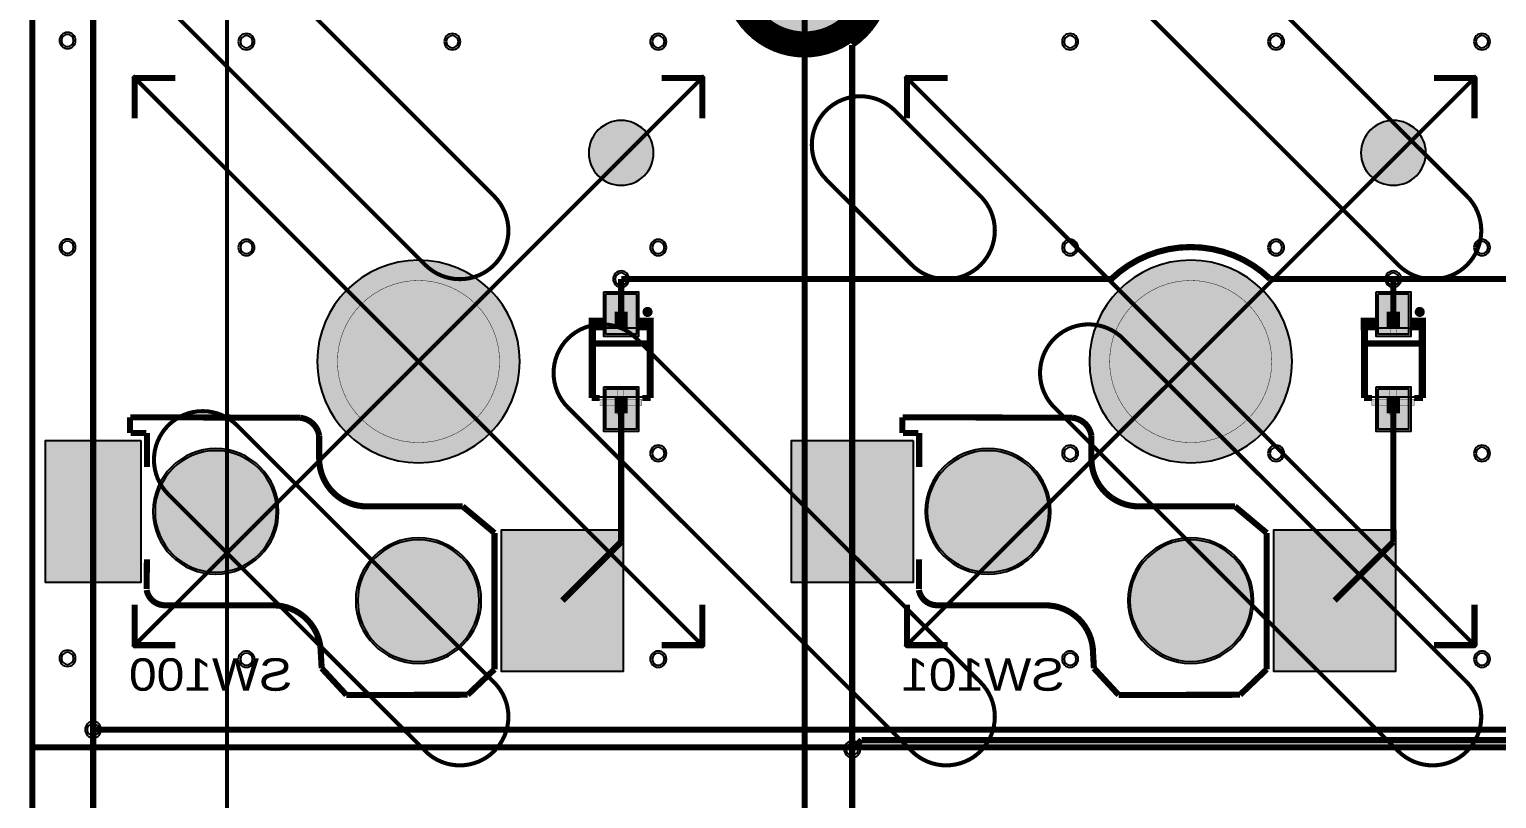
# Model space of a CAD drawing. Header units: millimetres. Extents: x -3 to 238, y -92 to 6.
# Drawn here: x -0.07 to 36.12, y -49.36 to -30.38 of the extents above; entities that cross this region are included whole.
import ezdxf
from ezdxf.enums import TextEntityAlignment as Align

# ---------------------------------------------------------------- set-up
doc = ezdxf.new("R2010")
doc.units = ezdxf.units.MM
doc.header["$MEASUREMENT"] = 0
for name, color, linetype, true_color in [('Board-Outline-Layer', 7, 'Continuous', 0xff00ff), ('Bottom-Layer', 7, 'Continuous', 0x0000ff), ('Bottom-Paste-Mask-Layer', 7, 'Continuous', 0x800000), ('Bottom-Silkscreen-Layer', 7, 'Continuous', 0x66cc33), ('Bottom-Solder-Mask-Layer', 7, 'Continuous', 0xaa00ff), ('Component-Marking-Layer', 7, 'Continuous', 0x66ffcc), ('Component-Shape-Layer', 7, 'Continuous', 0x00cccc), ('Document-Layer', 7, 'Continuous', 0xffffff), ('F.Adhes', 7, 'Continuous', 0x9069e9), ('Hole-Layer', 7, 'Continuous', 0x222222), ('Multi-Layer', 7, 'Continuous', 0xc0c0c0), ('Pin-Floating-Layer', 7, 'Continuous', 0xff99ff), ('Pin-Soldering-Layer', 7, 'Continuous', 0xcc9999), ('Top-Layer', 7, 'Continuous', 0xff0000), ('Top-Paste-Mask-Layer', 7, 'Continuous', 0x808080), ('Top-Solder-Mask-Layer', 7, 'Continuous', 0x800080)]:
    doc.layers.add(name, color=color, linetype=linetype, true_color=true_color)
doc.styles.get("Standard").update_dxf_attribs({"font": 'arial.ttf'})

msp = doc.modelspace()

# ---------------------------------------------------------------- hatches: boundary and pattern name
at = {"layer": 'Bottom-Layer'}
for points in [[(13.725, -33.425, 1), (15.325, -33.425, 1)], [(32.775, -33.425, 1), (34.375, -33.425, 1)], [(7.025, -38.575, 1), (12.025, -38.575, 1)], [(26.075, -38.575, 1), (31.075, -38.575, 1)], [(14.15, -36.902), (14.9, -36.902), (14.9, -37.902), (14.15, -37.902)], [(33.2, -36.902), (33.95, -36.902), (33.95, -37.902), (33.2, -37.902)], [(14.15, -39.248), (14.9, -39.248), (14.9, -40.248), (14.15, -40.248)], [(33.2, -39.248), (33.95, -39.248), (33.95, -40.248), (33.2, -40.248)], [(2.675, -40.525), (2.675, -44.025), (0.325, -44.025), (0.325, -40.525)], [(21.725, -40.525), (21.725, -44.025), (18.725, -44.025), (18.725, -40.525)], [(2.975, -42.275, 1), (6.075, -42.275, 1)], [(22.025, -42.275, 1), (25.125, -42.275, 1)], [(7.975, -44.475, 1), (11.075, -44.475, 1)], [(14.575, -42.725), (14.575, -46.225), (11.575, -46.225), (11.575, -42.725)], [(27.025, -44.475, 1), (30.125, -44.475, 1)], [(33.625, -42.725), (33.625, -46.225), (30.625, -46.225), (30.625, -42.725)]]:
    msp.add_hatch(color=256, dxfattribs=at).paths.add_polyline_path(points)
at = {"layer": 'Bottom-Paste-Mask-Layer'}
for points in [[(13.725, -33.425, 1), (15.325, -33.425, 1)], [(32.775, -33.425, 1), (34.375, -33.425, 1)], [(7.025, -38.575, 1), (12.025, -38.575, 1)], [(26.075, -38.575, 1), (31.075, -38.575, 1)], [(14.15, -36.902), (14.9, -36.902), (14.9, -37.902), (14.15, -37.902)], [(33.2, -36.902), (33.95, -36.902), (33.95, -37.902), (33.2, -37.902)], [(14.15, -39.248), (14.9, -39.248), (14.9, -40.248), (14.15, -40.248)], [(33.2, -39.248), (33.95, -39.248), (33.95, -40.248), (33.2, -40.248)], [(2.675, -40.525), (2.675, -44.025), (0.325, -44.025), (0.325, -40.525)], [(21.725, -40.525), (21.725, -44.025), (18.725, -44.025), (18.725, -40.525)], [(2.975, -42.275, 1), (6.075, -42.275, 1)], [(22.025, -42.275, 1), (25.125, -42.275, 1)], [(7.975, -44.475, 1), (11.075, -44.475, 1)], [(14.575, -42.725), (14.575, -46.225), (11.575, -46.225), (11.575, -42.725)], [(27.025, -44.475, 1), (30.125, -44.475, 1)], [(33.625, -42.725), (33.625, -46.225), (30.625, -46.225), (30.625, -42.725)]]:
    msp.add_hatch(color=256, dxfattribs=at).paths.add_polyline_path(points)
at = {"layer": 'Bottom-Silkscreen-Layer'}
for points in [[(13.723, -37.8), (14.075, -37.8), (14.075, -37.495), (13.723, -37.495)], [(13.723, -37.8), (14.075, -37.8), (14.075, -37.495), (13.723, -37.495)], [(15.327, -37.8), (14.975, -37.8), (14.975, -37.495), (15.327, -37.495)], [(15.327, -37.8), (14.975, -37.8), (14.975, -37.495), (15.327, -37.495)], [(32.773, -37.8), (33.125, -37.8), (33.125, -37.495), (32.773, -37.495)], [(32.773, -37.8), (33.125, -37.8), (33.125, -37.495), (32.773, -37.495)], [(34.377, -37.8), (34.025, -37.8), (34.025, -37.495), (34.377, -37.495)], [(34.377, -37.8), (34.025, -37.8), (34.025, -37.495), (34.377, -37.495)]]:
    msp.add_hatch(color=256, dxfattribs=at).paths.add_polyline_path(points)
at = {"layer": 'Bottom-Solder-Mask-Layer'}
for points in [[(13.725, -33.425, 1), (15.325, -33.425, 1)], [(32.775, -33.425, 1), (34.375, -33.425, 1)], [(7.025, -38.575, 1), (12.025, -38.575, 1)], [(26.075, -38.575, 1), (31.075, -38.575, 1)], [(14.099, -36.851), (14.951, -36.851), (14.951, -37.953), (14.099, -37.953)], [(33.149, -36.851), (34.001, -36.851), (34.001, -37.953), (33.149, -37.953)], [(14.099, -39.197), (14.951, -39.197), (14.951, -40.299), (14.099, -40.299)], [(33.149, -39.197), (34.001, -39.197), (34.001, -40.299), (33.149, -40.299)], [(2.675, -40.525), (2.675, -44.025), (0.325, -44.025), (0.325, -40.525)], [(21.725, -40.525), (21.725, -44.025), (18.725, -44.025), (18.725, -40.525)], [(2.975, -42.275, 1), (6.075, -42.275, 1)], [(22.025, -42.275, 1), (25.125, -42.275, 1)], [(7.975, -44.475, 1), (11.075, -44.475, 1)], [(14.575, -42.725), (14.575, -46.225), (11.575, -46.225), (11.575, -42.725)], [(27.025, -44.475, 1), (30.125, -44.475, 1)], [(33.625, -42.725), (33.625, -46.225), (30.625, -46.225), (30.625, -42.725)]]:
    msp.add_hatch(color=256, dxfattribs=at).paths.add_polyline_path(points)
at = {"layer": 'Component-Marking-Layer'}
for points in [[(15.115, -37.35, 1), (15.235, -37.35, 1)], [(15.115, -37.35, 1), (15.235, -37.35, 1)], [(34.165, -37.35, 1), (34.285, -37.35, 1)], [(34.165, -37.35, 1), (34.285, -37.35, 1)]]:
    msp.add_hatch(color=256, dxfattribs=at).paths.add_polyline_path(points)
at = {"layer": 'Document-Layer'}
for points in [[(14.455, -37.35), (14.611, -37.35), (14.611, -37.974), (14.455, -37.974)], [(14.455, -37.35), (14.611, -37.35), (14.611, -37.974), (14.455, -37.974)], [(33.505, -37.35), (33.661, -37.35), (33.661, -37.974), (33.505, -37.974)], [(33.505, -37.35), (33.661, -37.35), (33.661, -37.974), (33.505, -37.974)], [(14.435, -39.89), (14.591, -39.89), (14.591, -39.266), (14.435, -39.266)], [(14.435, -39.89), (14.591, -39.89), (14.591, -39.266), (14.435, -39.266)], [(33.485, -39.89), (33.641, -39.89), (33.641, -39.266), (33.485, -39.266)], [(33.485, -39.89), (33.641, -39.89), (33.641, -39.266), (33.485, -39.266)], [(13.995, -39.658), (15.035, -39.658), (15.035, -39.502), (13.995, -39.502)], [(13.995, -39.658), (15.035, -39.658), (15.035, -39.502), (13.995, -39.502)], [(33.045, -39.658), (34.085, -39.658), (34.085, -39.502), (33.045, -39.502)], [(33.045, -39.658), (34.085, -39.658), (34.085, -39.502), (33.045, -39.502)]]:
    msp.add_hatch(color=256, dxfattribs=at).paths.add_polyline_path(points)
at = {"layer": 'Hole-Layer'}
for points in [[(13.725, -33.425, 1), (15.325, -33.425, 1)], [(32.775, -33.425, 1), (34.375, -33.425, 1)], [(7.025, -38.575, 1), (12.025, -38.575, 1)], [(26.075, -38.575, 1), (31.075, -38.575, 1)], [(3.025, -42.275, 1), (6.025, -42.275, 1)], [(22.075, -42.275, 1), (25.075, -42.275, 1)], [(8.025, -44.475, 1), (11.025, -44.475, 1)], [(27.075, -44.475, 1), (30.075, -44.475, 1)]]:
    msp.add_hatch(color=256, dxfattribs=at).paths.add_polyline_path(points)
at = {"layer": 'Multi-Layer'}
for points in [[(17.349, -29.049, 1), (20.749, -29.049, 1)], [(13.725, -33.425, 1), (15.325, -33.425, 1)], [(13.725, -33.425, 1), (15.325, -33.425, 1)], [(13.725, -33.425, 1), (15.325, -33.425, 1)], [(32.775, -33.425, 1), (34.375, -33.425, 1)], [(32.775, -33.425, 1), (34.375, -33.425, 1)], [(32.775, -33.425, 1), (34.375, -33.425, 1)], [(7.025, -38.575, 1), (12.025, -38.575, 1)], [(7.025, -38.575, 1), (12.025, -38.575, 1)], [(7.025, -38.575, 1), (12.025, -38.575, 1)], [(26.075, -38.575, 1), (31.075, -38.575, 1)], [(26.075, -38.575, 1), (31.075, -38.575, 1)], [(26.075, -38.575, 1), (31.075, -38.575, 1)], [(2.975, -42.275, 1), (6.075, -42.275, 1)], [(2.975, -42.275, 1), (6.075, -42.275, 1)], [(2.975, -42.275, 1), (6.075, -42.275, 1)], [(22.025, -42.275, 1), (25.125, -42.275, 1)], [(22.025, -42.275, 1), (25.125, -42.275, 1)], [(22.025, -42.275, 1), (25.125, -42.275, 1)], [(7.975, -44.475, 1), (11.075, -44.475, 1)], [(7.975, -44.475, 1), (11.075, -44.475, 1)], [(7.975, -44.475, 1), (11.075, -44.475, 1)], [(27.025, -44.475, 1), (30.125, -44.475, 1)], [(27.025, -44.475, 1), (30.125, -44.475, 1)], [(27.025, -44.475, 1), (30.125, -44.475, 1)]]:
    msp.add_hatch(color=256, dxfattribs=at).paths.add_polyline_path(points)
at = {"layer": 'Pin-Floating-Layer'}
for points in [[(14.365, -37.76), (14.685, -37.76), (14.685, -37.64), (14.365, -37.64)], [(14.365, -37.76), (14.685, -37.76), (14.685, -37.64), (14.365, -37.64)], [(33.415, -37.76), (33.735, -37.76), (33.735, -37.64), (33.415, -37.64)], [(33.415, -37.76), (33.735, -37.76), (33.735, -37.64), (33.415, -37.64)], [(14.365, -39.56), (14.685, -39.56), (14.685, -39.44), (14.365, -39.44)], [(14.365, -39.56), (14.685, -39.56), (14.685, -39.44), (14.365, -39.44)], [(33.415, -39.56), (33.735, -39.56), (33.735, -39.44), (33.415, -39.44)], [(33.415, -39.56), (33.735, -39.56), (33.735, -39.44), (33.415, -39.44)]]:
    msp.add_hatch(color=256, dxfattribs=at).paths.add_polyline_path(points)
at = {"layer": 'Pin-Soldering-Layer'}
for points in [[(14.365, -37.65), (14.685, -37.65), (14.685, -37.35), (14.365, -37.35)], [(14.365, -37.65), (14.685, -37.65), (14.685, -37.35), (14.365, -37.35)], [(33.415, -37.65), (33.735, -37.65), (33.735, -37.35), (33.415, -37.35)], [(33.415, -37.65), (33.735, -37.65), (33.735, -37.35), (33.415, -37.35)], [(14.365, -39.85), (14.685, -39.85), (14.685, -39.55), (14.365, -39.55)], [(14.365, -39.85), (14.685, -39.85), (14.685, -39.55), (14.365, -39.55)], [(33.415, -39.85), (33.735, -39.85), (33.735, -39.55), (33.415, -39.55)], [(33.415, -39.85), (33.735, -39.85), (33.735, -39.55), (33.415, -39.55)]]:
    msp.add_hatch(color=256, dxfattribs=at).paths.add_polyline_path(points)
at = {"layer": 'Top-Layer'}
for points in [[(13.725, -33.425, 1), (15.325, -33.425, 1)], [(32.775, -33.425, 1), (34.375, -33.425, 1)], [(7.025, -38.575, 1), (12.025, -38.575, 1)], [(26.075, -38.575, 1), (31.075, -38.575, 1)], [(2.975, -42.275, 1), (6.075, -42.275, 1)], [(22.025, -42.275, 1), (25.125, -42.275, 1)], [(7.975, -44.475, 1), (11.075, -44.475, 1)], [(27.025, -44.475, 1), (30.125, -44.475, 1)]]:
    msp.add_hatch(color=256, dxfattribs=at).paths.add_polyline_path(points)
at = {"layer": 'Top-Paste-Mask-Layer'}
for points in [[(13.725, -33.425, 1), (15.325, -33.425, 1)], [(32.775, -33.425, 1), (34.375, -33.425, 1)], [(7.025, -38.575, 1), (12.025, -38.575, 1)], [(26.075, -38.575, 1), (31.075, -38.575, 1)], [(2.975, -42.275, 1), (6.075, -42.275, 1)], [(22.025, -42.275, 1), (25.125, -42.275, 1)], [(7.975, -44.475, 1), (11.075, -44.475, 1)], [(27.025, -44.475, 1), (30.125, -44.475, 1)]]:
    msp.add_hatch(color=256, dxfattribs=at).paths.add_polyline_path(points)
at = {"layer": 'Top-Solder-Mask-Layer'}
for points in [[(13.725, -33.425, 1), (15.325, -33.425, 1)], [(32.775, -33.425, 1), (34.375, -33.425, 1)], [(7.025, -38.575, 1), (12.025, -38.575, 1)], [(26.075, -38.575, 1), (31.075, -38.575, 1)], [(2.975, -42.275, 1), (6.075, -42.275, 1)], [(22.025, -42.275, 1), (25.125, -42.275, 1)], [(7.975, -44.475, 1), (11.075, -44.475, 1)], [(27.025, -44.475, 1), (30.125, -44.475, 1)]]:
    msp.add_hatch(color=256, dxfattribs=at).paths.add_polyline_path(points)

# ---------------------------------------------------------------- linework, layer by layer
at = {"layer": 'Board-Outline-Layer', "const_width": 0.1}
msp.add_lwpolyline([(0.013, -3), (0.013, -83.2)], dxfattribs=at)
at = {"layer": 'Bottom-Layer', "const_width": 0.00508}
msp.add_lwpolyline([(0, -86.191), (0, 0), (228.585, 0), (228.585, -86.191)], close=True, dxfattribs=at)
at = {"layer": 'Bottom-Layer', "const_width": 0.152}
for points in [[(1.5, -23.225), (1.5, -42.275)], [(20.225, -30.76), (20.225, -42.275)], [(14.525, -36.539), (14.525, -37.402)], [(33.575, -36.544), (33.57, -36.539)], [(33.575, -37.402), (33.575, -36.544)], [(14.525, -39.748), (14.525, -43.025)], [(33.575, -39.748), (33.575, -43.025)], [(1.5, -42.275), (1.5, -47.661)], [(20.225, -42.275), (20.225, -48.147)], [(14.525, -43.025), (13.075, -44.475)], [(33.575, -43.025), (32.125, -44.475)], [(1.5, -47.661), (1.5, -61.325)], [(20.225, -48.147), (20.225, -61.325)]]:
    msp.add_lwpolyline(points, dxfattribs=at)
msp.add_lwpolyline([(20.225, -30.76, 0.526), (20.225, -27.338)], format="xyb", dxfattribs=at)
at = {"layer": 'Bottom-Layer'}
for points in [[(13.725, -33.425, 1), (15.325, -33.425, 1)], [(32.775, -33.425, 1), (34.375, -33.425, 1)], [(7.025, -38.575, 1), (12.025, -38.575, 1)], [(26.075, -38.575, 1), (31.075, -38.575, 1)], [(22.025, -42.275, 1), (25.125, -42.275, 1)], [(7.975, -44.475, 1), (11.075, -44.475, 1)], [(27.025, -44.475, 1), (30.125, -44.475, 1)]]:
    msp.add_lwpolyline(points, format="xyb", close=True, dxfattribs=at)
for points in [[(14.15, -36.902), (14.9, -36.902), (14.9, -37.902), (14.15, -37.902)], [(33.2, -36.902), (33.95, -36.902), (33.95, -37.902), (33.2, -37.902)], [(14.15, -39.248), (14.9, -39.248), (14.9, -40.248), (14.15, -40.248)], [(33.2, -39.248), (33.95, -39.248), (33.95, -40.248), (33.2, -40.248)], [(2.675, -40.525), (2.675, -44.025), (0.325, -44.025), (0.325, -40.525)], [(21.725, -40.525), (21.725, -44.025), (18.725, -44.025), (18.725, -40.525)], [(14.575, -42.725), (14.575, -46.225), (11.575, -46.225), (11.575, -42.725)], [(33.625, -42.725), (33.625, -46.225), (30.625, -46.225), (30.625, -42.725)]]:
    msp.add_lwpolyline(points, close=True, dxfattribs=at)
msp.add_lwpolyline([(2.975, -42.275, 1), (6.075, -42.275), (6.075, -42.275, 1), (2.975, -42.275)], format="xyb", dxfattribs=at)
at = {"layer": 'Bottom-Paste-Mask-Layer'}
for points in [[(13.725, -33.425, 1), (15.325, -33.425, 1)], [(32.775, -33.425, 1), (34.375, -33.425, 1)], [(7.025, -38.575, 1), (12.025, -38.575, 1)], [(26.075, -38.575, 1), (31.075, -38.575, 1)], [(22.025, -42.275, 1), (25.125, -42.275, 1)], [(7.975, -44.475, 1), (11.075, -44.475, 1)], [(27.025, -44.475, 1), (30.125, -44.475, 1)]]:
    msp.add_lwpolyline(points, format="xyb", close=True, dxfattribs=at)
for points in [[(14.15, -36.902), (14.9, -36.902), (14.9, -37.902), (14.15, -37.902)], [(33.2, -36.902), (33.95, -36.902), (33.95, -37.902), (33.2, -37.902)], [(14.15, -39.248), (14.9, -39.248), (14.9, -40.248), (14.15, -40.248)], [(33.2, -39.248), (33.95, -39.248), (33.95, -40.248), (33.2, -40.248)], [(2.675, -40.525), (2.675, -44.025), (0.325, -44.025), (0.325, -40.525)], [(21.725, -40.525), (21.725, -44.025), (18.725, -44.025), (18.725, -40.525)], [(14.575, -42.725), (14.575, -46.225), (11.575, -46.225), (11.575, -42.725)], [(33.625, -42.725), (33.625, -46.225), (30.625, -46.225), (30.625, -42.725)]]:
    msp.add_lwpolyline(points, close=True, dxfattribs=at)
msp.add_lwpolyline([(2.975, -42.275, 1), (6.075, -42.275), (6.075, -42.275, 1), (2.975, -42.275)], format="xyb", dxfattribs=at)
at = {"layer": 'Bottom-Silkscreen-Layer', "const_width": 0.00508}
for points in [[(13.723, -37.8), (14.075, -37.8), (14.075, -37.495), (13.723, -37.495)], [(13.723, -37.8), (14.075, -37.8), (14.075, -37.495), (13.723, -37.495)], [(15.327, -37.8), (14.975, -37.8), (14.975, -37.495), (15.327, -37.495)], [(15.327, -37.8), (14.975, -37.8), (14.975, -37.495), (15.327, -37.495)], [(32.773, -37.8), (33.125, -37.8), (33.125, -37.495), (32.773, -37.495)], [(32.773, -37.8), (33.125, -37.8), (33.125, -37.495), (32.773, -37.495)], [(34.377, -37.8), (34.025, -37.8), (34.025, -37.495), (34.377, -37.495)], [(34.377, -37.8), (34.025, -37.8), (34.025, -37.495), (34.377, -37.495)]]:
    msp.add_lwpolyline(points, close=True, dxfattribs=at)
at = {"layer": 'Bottom-Silkscreen-Layer'}
for points, const_width in [([(13.799, -37.724), (13.799, -39.476)], 0.152), ([(13.799, -37.724), (13.799, -39.476)], 0.152), ([(15.251, -37.724), (15.251, -39.476)], 0.152), ([(15.251, -37.724), (15.251, -39.476)], 0.152), ([(32.849, -37.724), (32.849, -39.476)], 0.152), ([(32.849, -37.724), (32.849, -39.476)], 0.152), ([(34.301, -37.724), (34.301, -39.476)], 0.152), ([(34.301, -37.724), (34.301, -39.476)], 0.152), ([(13.799, -38.128), (15.251, -38.128)], 0.152), ([(13.799, -38.128), (15.251, -38.128)], 0.152), ([(32.849, -38.128), (34.301, -38.128)], 0.152), ([(32.849, -38.128), (34.301, -38.128)], 0.152), ([(13.799, -39.476), (13.995, -39.476)], 0.152), ([(13.799, -39.476), (13.995, -39.476)], 0.152), ([(15.251, -39.476), (15.045, -39.476)], 0.152), ([(15.251, -39.476), (15.045, -39.476)], 0.152), ([(32.849, -39.476), (33.045, -39.476)], 0.152), ([(32.849, -39.476), (33.045, -39.476)], 0.152), ([(34.301, -39.476), (34.095, -39.476)], 0.152), ([(34.301, -39.476), (34.095, -39.476)], 0.152), ([(2.41, -40.337), (2.41, -39.954)], 0.15), ([(2.41, -40.337), (2.41, -39.954)], 0.15), ([(6.604, -39.962), (2.417, -39.95)], 0.15), ([(6.604, -39.962), (2.417, -39.95)], 0.15), ([(21.46, -40.337), (21.46, -39.954)], 0.15), ([(21.46, -40.337), (21.46, -39.954)], 0.15), ([(25.654, -39.962), (21.467, -39.95)], 0.15), ([(25.654, -39.962), (21.467, -39.95)], 0.15), ([(2.809, -40.337), (2.427, -40.337)], 0.15), ([(2.809, -40.337), (2.427, -40.337)], 0.15), ([(2.825, -40.337), (2.825, -41.181)], 0.15), ([(2.825, -40.337), (2.825, -41.181)], 0.15), ([(7.075, -40.404), (7.075, -40.975)], 0.15), ([(7.075, -40.404), (7.075, -40.975)], 0.15), ([(21.859, -40.337), (21.477, -40.337)], 0.15), ([(21.859, -40.337), (21.477, -40.337)], 0.15), ([(21.875, -40.337), (21.875, -41.181)], 0.15), ([(21.875, -40.337), (21.875, -41.181)], 0.15), ([(26.125, -40.404), (26.125, -40.975)], 0.15), ([(26.125, -40.404), (26.125, -40.975)], 0.15), ([(10.615, -42.15), (8.25, -42.15)], 0.15), ([(10.615, -42.15), (8.25, -42.15)], 0.15), ([(11.4, -42.806), (10.615, -42.15)], 0.15), ([(11.4, -42.806), (10.615, -42.15)], 0.15), ([(29.665, -42.15), (27.3, -42.15)], 0.15), ([(29.665, -42.15), (27.3, -42.15)], 0.15), ([(30.45, -42.806), (29.665, -42.15)], 0.15), ([(30.45, -42.806), (29.665, -42.15)], 0.15), ([(11.4, -42.806), (11.4, -46.171)], 0.15), ([(11.4, -42.806), (11.4, -46.171)], 0.15), ([(30.45, -42.806), (30.45, -46.171)], 0.15), ([(30.45, -42.806), (30.45, -46.171)], 0.15), ([(2.825, -43.455), (2.819, -44.188)], 0.15), ([(2.825, -43.455), (2.819, -44.188)], 0.15), ([(21.875, -43.455), (21.869, -44.188)], 0.15), ([(21.875, -43.455), (21.869, -44.188)], 0.15), ([(5.94, -44.592), (3.277, -44.59)], 0.15), ([(5.94, -44.592), (3.277, -44.59)], 0.15), ([(24.99, -44.592), (22.327, -44.59)], 0.15), ([(24.99, -44.592), (22.327, -44.59)], 0.15), ([(7.115, -45.767), (7.137, -46.144)], 0.15), ([(7.115, -45.767), (7.137, -46.144)], 0.15), ([(26.165, -45.767), (26.187, -46.144)], 0.15), ([(26.165, -45.767), (26.187, -46.144)], 0.15), ([(7.137, -46.144), (7.747, -46.805)], 0.15), ([(7.137, -46.144), (7.747, -46.805)], 0.15), ([(10.741, -46.8), (11.4, -46.171)], 0.15), ([(10.741, -46.8), (11.4, -46.171)], 0.15), ([(26.187, -46.144), (26.797, -46.805)], 0.15), ([(26.187, -46.144), (26.797, -46.805)], 0.15), ([(29.791, -46.8), (30.45, -46.171)], 0.15), ([(29.791, -46.8), (30.45, -46.171)], 0.15), ([(10.741, -46.8), (7.747, -46.805)], 0.15), ([(10.741, -46.8), (7.747, -46.805)], 0.15), ([(29.791, -46.8), (26.797, -46.805)], 0.15), ([(29.791, -46.8), (26.797, -46.805)], 0.15)]:
    msp.add_lwpolyline(points, dxfattribs=dict(at, const_width=const_width))
at = {"layer": 'Bottom-Silkscreen-Layer', "const_width": 0.15}
for points in [[(6.604, -39.962, -0.338), (7.075, -40.404)], [(6.604, -39.962, -0.338), (7.075, -40.404)], [(25.654, -39.962, -0.338), (26.125, -40.404)], [(25.654, -39.962, -0.338), (26.125, -40.404)], [(8.25, -42.15, -0.414), (7.075, -40.975)], [(8.25, -42.15, -0.414), (7.075, -40.975)], [(27.3, -42.15, -0.414), (26.125, -40.975)], [(27.3, -42.15, -0.414), (26.125, -40.975)], [(3.277, -44.59, -0.369), (2.819, -44.214)], [(3.277, -44.59, -0.369), (2.819, -44.214)], [(22.327, -44.59, -0.369), (21.869, -44.214)], [(22.327, -44.59, -0.369), (21.869, -44.214)], [(5.94, -44.592, -0.414), (7.115, -45.767)], [(5.94, -44.592, -0.414), (7.115, -45.767)], [(24.99, -44.592, -0.414), (26.165, -45.767)], [(24.99, -44.592, -0.414), (26.165, -45.767)]]:
    msp.add_lwpolyline(points, format="xyb", dxfattribs=at)
at = {"layer": 'Bottom-Solder-Mask-Layer'}
for points in [[(13.725, -33.425, 1), (15.325, -33.425, 1)], [(32.775, -33.425, 1), (34.375, -33.425, 1)], [(7.025, -38.575, 1), (12.025, -38.575, 1)], [(26.075, -38.575, 1), (31.075, -38.575, 1)], [(22.025, -42.275, 1), (25.125, -42.275, 1)], [(7.975, -44.475, 1), (11.075, -44.475, 1)], [(27.025, -44.475, 1), (30.125, -44.475, 1)]]:
    msp.add_lwpolyline(points, format="xyb", close=True, dxfattribs=at)
for points in [[(14.099, -36.851), (14.951, -36.851), (14.951, -37.953), (14.099, -37.953)], [(33.149, -36.851), (34.001, -36.851), (34.001, -37.953), (33.149, -37.953)], [(14.099, -39.197), (14.951, -39.197), (14.951, -40.299), (14.099, -40.299)], [(33.149, -39.197), (34.001, -39.197), (34.001, -40.299), (33.149, -40.299)], [(2.675, -40.525), (2.675, -44.025), (0.325, -44.025), (0.325, -40.525)], [(21.725, -40.525), (21.725, -44.025), (18.725, -44.025), (18.725, -40.525)], [(14.575, -42.725), (14.575, -46.225), (11.575, -46.225), (11.575, -42.725)], [(33.625, -42.725), (33.625, -46.225), (30.625, -46.225), (30.625, -42.725)]]:
    msp.add_lwpolyline(points, close=True, dxfattribs=at)
msp.add_lwpolyline([(2.975, -42.275, 1), (6.075, -42.275), (6.075, -42.275, 1), (2.975, -42.275)], format="xyb", dxfattribs=at)
at = {"layer": 'Component-Marking-Layer', "const_width": 0.129}
for points in [[(15.115, -37.35, 1), (15.235, -37.35), (15.235, -37.35, 1), (15.115, -37.35)], [(15.115, -37.35, 1), (15.235, -37.35), (15.235, -37.35, 1), (15.115, -37.35)], [(34.165, -37.35, 1), (34.285, -37.35), (34.285, -37.35, 1), (34.165, -37.35)], [(34.165, -37.35, 1), (34.285, -37.35), (34.285, -37.35, 1), (34.165, -37.35)]]:
    msp.add_lwpolyline(points, format="xyb", dxfattribs=at)
at = {"layer": 'Component-Shape-Layer', "const_width": 0.0508}
for points in [[(13.875, -39.45), (15.175, -39.45), (15.175, -37.75), (13.875, -37.75)], [(13.875, -39.45), (15.175, -39.45), (15.175, -37.75), (13.875, -37.75)], [(32.925, -39.45), (34.225, -39.45), (34.225, -37.75), (32.925, -37.75)], [(32.925, -39.45), (34.225, -39.45), (34.225, -37.75), (32.925, -37.75)]]:
    msp.add_lwpolyline(points, close=True, dxfattribs=at)
at = {"layer": 'Document-Layer', "const_width": 0.1}
for points in [[(225.6, -86.2), (3, -86.2, -0.414), (0, -83.2), (0, -3, -0.414), (3, 0), (13.099, 0, -0.414), (16.099, -3), (16.099, -9, 0.414), (19.099, -12), (25.099, -12, 1), (25.099, -9), (23.599, -9, -1), (23.599, 0), (52.599, 0, -1), (52.599, -9), (51.099, -9, 1), (51.099, -12), (57.099, -12, 0.414), (60.099, -9), (60.099, -3, -0.414), (63.099, 0), (185.83, 0)], [(200.55, 0), (58.599, 0, 0.414), (55.599, -3), (55.599, -4.5, -0.414), (52.599, -7.5), (23.599, -7.5, -0.414), (20.599, -4.5), (20.599, -3, 0.414), (17.599, 0), (3, 0, 0.414), (0, -3), (0, -83.2, 0.414), (3, -86.2), (101.8, -86.2, 0.414)], [(17.349, -29.049, 1), (20.749, -29.049), (20.749, -29.049, 1), (17.349, -29.049)]]:
    msp.add_lwpolyline(points, format="xyb", dxfattribs=at)
at = {"layer": 'Document-Layer'}
for points, const_width in [([(0, -83.2), (0, -3, -0.414), (3, 0), (13.099, 0, -0.414), (16.099, -3), (16.099, -9, 0.414), (19.099, -12), (57.099, -12, 0.414), (60.099, -9), (60.099, -3, -0.414), (63.099, 0), (225.6, 0, -0.414), (228.6, -3), (228.6, -83.2, -0.414), (225.6, -86.2), (3, -86.2, -0.414)], 0.1), ([(223.8, -4.8), (223.8, -81.4), (4.8, -81.4), (4.8, -4.8), (11.299, -4.8), (11.299, -9, 0.414), (19.099, -16.8), (25.099, -16.8, 0.801), (27.783, -4.8), (48.416, -4.8, 0.801), (51.099, -16.8), (57.099, -16.8, 0.414), (64.899, -9), (64.899, -4.8), (181.03, -4.8), (181.03, -11.4), (199.97, -11.4), (199.97, -4.8)], 0.1), ([(35.391, -34.494), (26.906, -26.009, 1), (25.209, -27.706), (33.694, -36.191, 1)], 0.1), ([(11.391, -34.494), (5.049, -28.151, 1), (3.351, -29.849), (9.694, -36.191, 1)], 0.1), ([(19.579, -34.076), (21.694, -36.191, 1), (23.391, -34.494), (21.276, -32.379, 1)], 0.1), ([(7.525, -38.575, 1), (11.525, -38.575, 1)], 0.01), ([(7.525, -38.575, 1), (11.525, -38.575, 1)], 0.01), ([(26.575, -38.575, 1), (30.575, -38.575, 1)], 0.01), ([(26.575, -38.575, 1), (30.575, -38.575, 1)], 0.01), ([(23.391, -46.494), (14.906, -38.009, 1), (13.209, -39.706), (21.694, -48.191, 1)], 0.1), ([(35.391, -46.494), (26.906, -38.009, 1), (25.209, -39.706), (33.694, -48.191, 1)], 0.1), ([(11.391, -46.494), (5.049, -40.151, 1), (3.351, -41.849), (9.694, -48.191, 1)], 0.1)]:
    msp.add_lwpolyline(points, format="xyb", close=True, dxfattribs=dict(at, const_width=const_width))
for points, const_width in [([(0, -48.1), (0, -29.05)], 0.15), ([(0, -48.1), (0, -29.05)], 0.15), ([(19.05, -48.1), (19.05, -29.05)], 0.15), ([(19.05, -29.05), (19.05, -48.1)], 0.15), ([(19.05, -48.1), (19.05, -29.05)], 0.15), ([(19.05, -29.05), (19.05, -48.1)], 0.15), ([(2.475, -45.624), (16.574, -31.524)], 0.1), ([(2.475, -31.524), (16.574, -45.624)], 0.1), ([(21.525, -45.624), (35.624, -31.524)], 0.1), ([(21.525, -31.524), (35.624, -45.624)], 0.1), ([(2.525, -31.575), (3.525, -31.575)], 0.15), ([(2.525, -32.575), (2.525, -31.575)], 0.15), ([(2.525, -31.575), (3.525, -31.575)], 0.15), ([(2.525, -32.575), (2.525, -31.575)], 0.15), ([(16.525, -31.575), (15.525, -31.575)], 0.15), ([(16.525, -31.575), (15.525, -31.575)], 0.15), ([(16.525, -31.575), (16.525, -32.575)], 0.15), ([(16.525, -31.575), (16.525, -32.575)], 0.15), ([(21.575, -31.575), (22.575, -31.575)], 0.15), ([(21.575, -32.575), (21.575, -31.575)], 0.15), ([(21.575, -31.575), (22.575, -31.575)], 0.15), ([(21.575, -32.575), (21.575, -31.575)], 0.15), ([(35.575, -31.575), (34.575, -31.575)], 0.15), ([(35.575, -31.575), (34.575, -31.575)], 0.15), ([(35.575, -31.575), (35.575, -32.575)], 0.15), ([(35.575, -31.575), (35.575, -32.575)], 0.15), ([(2.525, -44.575), (2.525, -45.575)], 0.15), ([(2.525, -44.575), (2.525, -45.575)], 0.15), ([(16.525, -45.575), (16.525, -44.575)], 0.15), ([(16.525, -45.575), (16.525, -44.575)], 0.15), ([(21.575, -44.575), (21.575, -45.575)], 0.15), ([(21.575, -44.575), (21.575, -45.575)], 0.15), ([(35.575, -45.575), (35.575, -44.575)], 0.15), ([(35.575, -45.575), (35.575, -44.575)], 0.15), ([(2.525, -45.575), (3.525, -45.575)], 0.15), ([(2.525, -45.575), (3.525, -45.575)], 0.15), ([(15.525, -45.575), (16.525, -45.575)], 0.15), ([(15.525, -45.575), (16.525, -45.575)], 0.15), ([(21.575, -45.575), (22.575, -45.575)], 0.15), ([(21.575, -45.575), (22.575, -45.575)], 0.15), ([(34.575, -45.575), (35.575, -45.575)], 0.15), ([(34.575, -45.575), (35.575, -45.575)], 0.15), ([(19.05, -48.1), (0, -48.1)], 0.15), ([(0, -48.1), (19.05, -48.1)], 0.15), ([(0, -67.15), (0, -48.1)], 0.15), ([(19.05, -48.1), (0, -48.1)], 0.15), ([(0, -48.1), (19.05, -48.1)], 0.15), ([(0, -67.15), (0, -48.1)], 0.15), ([(38.1, -48.1), (19.05, -48.1)], 0.15), ([(19.05, -48.1), (38.1, -48.1)], 0.15), ([(19.05, -67.15), (19.05, -48.1)], 0.15), ([(19.05, -48.1), (19.05, -67.15)], 0.15), ([(38.1, -48.1), (19.05, -48.1)], 0.15), ([(19.05, -48.1), (38.1, -48.1)], 0.15), ([(19.05, -67.15), (19.05, -48.1)], 0.15), ([(19.05, -48.1), (19.05, -67.15)], 0.15)]:
    msp.add_lwpolyline(points, dxfattribs=dict(at, const_width=const_width))
at = {"layer": 'Document-Layer', "const_width": 0.00508}
for points in [[(14.455, -37.35), (14.611, -37.35), (14.611, -37.974), (14.455, -37.974)], [(14.455, -37.35), (14.611, -37.35), (14.611, -37.974), (14.455, -37.974)], [(33.505, -37.35), (33.661, -37.35), (33.661, -37.974), (33.505, -37.974)], [(33.505, -37.35), (33.661, -37.35), (33.661, -37.974), (33.505, -37.974)], [(14.435, -39.89), (14.591, -39.89), (14.591, -39.266), (14.435, -39.266)], [(14.435, -39.89), (14.591, -39.89), (14.591, -39.266), (14.435, -39.266)], [(33.485, -39.89), (33.641, -39.89), (33.641, -39.266), (33.485, -39.266)], [(33.485, -39.89), (33.641, -39.89), (33.641, -39.266), (33.485, -39.266)], [(13.995, -39.658), (15.035, -39.658), (15.035, -39.502), (13.995, -39.502)], [(13.995, -39.658), (15.035, -39.658), (15.035, -39.502), (13.995, -39.502)], [(33.045, -39.658), (34.085, -39.658), (34.085, -39.502), (33.045, -39.502)], [(33.045, -39.658), (34.085, -39.658), (34.085, -39.502), (33.045, -39.502)]]:
    msp.add_lwpolyline(points, close=True, dxfattribs=at)
at = {"layer": 'F.Adhes', "const_width": 0.15}
for points in [[(2.525, -44.575), (2.525, -45.575)], [(2.525, -45.575), (2.525, -44.575)], [(2.525, -44.575), (2.525, -45.575)], [(2.525, -45.575), (2.525, -44.575)], [(16.525, -45.575), (16.525, -44.575)], [(16.525, -45.575), (16.525, -44.575)], [(16.525, -45.575), (16.525, -44.575)], [(16.525, -45.575), (16.525, -44.575)], [(21.575, -44.575), (21.575, -45.575)], [(21.575, -45.575), (21.575, -44.575)], [(21.575, -44.575), (21.575, -45.575)], [(21.575, -45.575), (21.575, -44.575)], [(35.575, -45.575), (35.575, -44.575)], [(35.575, -45.575), (35.575, -44.575)], [(35.575, -45.575), (35.575, -44.575)], [(35.575, -45.575), (35.575, -44.575)], [(2.525, -45.575), (3.525, -45.575)], [(3.525, -45.575), (2.525, -45.575)], [(2.525, -45.575), (3.525, -45.575)], [(3.525, -45.575), (2.525, -45.575)], [(15.525, -45.575), (16.525, -45.575)], [(15.525, -45.575), (16.525, -45.575)], [(15.525, -45.575), (16.525, -45.575)], [(15.525, -45.575), (16.525, -45.575)], [(21.575, -45.575), (22.575, -45.575)], [(22.575, -45.575), (21.575, -45.575)], [(21.575, -45.575), (22.575, -45.575)], [(22.575, -45.575), (21.575, -45.575)], [(34.575, -45.575), (35.575, -45.575)], [(34.575, -45.575), (35.575, -45.575)], [(34.575, -45.575), (35.575, -45.575)], [(34.575, -45.575), (35.575, -45.575)]]:
    msp.add_lwpolyline(points, dxfattribs=at)
at = {"layer": 'Hole-Layer'}
for points in [[(0.717, -30.651, 1), (1.017, -30.651), (1.017, -30.651, 1), (0.717, -30.651)], [(25.45, -30.68, 1), (25.75, -30.68), (25.75, -30.68, 1), (25.45, -30.68)], [(30.53, -30.68, 1), (30.83, -30.68), (30.83, -30.68, 1), (30.53, -30.68)], [(0.717, -35.752, 1), (1.017, -35.752), (1.017, -35.752, 1), (0.717, -35.752)], [(25.45, -35.76, 1), (25.75, -35.76), (25.75, -35.76, 1), (25.45, -35.76)], [(30.53, -35.76, 1), (30.83, -35.76), (30.83, -35.76, 1), (30.53, -35.76)], [(25.45, -40.84, 1), (25.75, -40.84), (25.75, -40.84, 1), (25.45, -40.84)], [(30.53, -40.84, 1), (30.83, -40.84), (30.83, -40.84, 1), (30.53, -40.84)], [(0.717, -45.901, 1), (1.017, -45.901), (1.017, -45.901, 1), (0.717, -45.901)], [(25.45, -45.92, 1), (25.75, -45.92), (25.75, -45.92, 1), (25.45, -45.92)], [(20.075, -48.147, 1), (20.375, -48.147), (20.375, -48.147, 1), (20.075, -48.147)]]:
    msp.add_lwpolyline(points, format="xyb", dxfattribs=at)
for points in [[(5.13, -30.68, 1), (5.43, -30.68, 1)], [(10.21, -30.68, 1), (10.51, -30.68, 1)], [(15.29, -30.68, 1), (15.59, -30.68, 1)], [(35.61, -30.68, 1), (35.91, -30.68, 1)], [(13.725, -33.425, 1), (15.325, -33.425, 1)], [(32.775, -33.425, 1), (34.375, -33.425, 1)], [(5.13, -35.76, 1), (5.43, -35.76, 1)], [(15.29, -35.76, 1), (15.59, -35.76, 1)], [(35.61, -35.76, 1), (35.91, -35.76, 1)], [(7.025, -38.575, 1), (12.025, -38.575, 1)], [(26.075, -38.575, 1), (31.075, -38.575, 1)], [(14.375, -36.539, 1), (14.675, -36.539, 1)], [(33.42, -36.539, 1), (33.72, -36.539, 1)], [(3.025, -42.275, 1), (6.025, -42.275, 1)], [(15.29, -40.84, 1), (15.59, -40.84, 1)], [(22.075, -42.275, 1), (25.075, -42.275, 1)], [(35.61, -40.84, 1), (35.91, -40.84, 1)], [(8.025, -44.475, 1), (11.025, -44.475, 1)], [(27.075, -44.475, 1), (30.075, -44.475, 1)], [(5.13, -45.92, 1), (5.43, -45.92, 1)], [(15.29, -45.92, 1), (15.59, -45.92, 1)], [(35.61, -45.92, 1), (35.91, -45.92, 1)], [(1.35, -47.661, 1), (1.65, -47.661, 1)]]:
    msp.add_lwpolyline(points, format="xyb", close=True, dxfattribs=at)
at = {"layer": 'Multi-Layer', "const_width": 0.645}
msp.add_lwpolyline([(17.349, -29.049, 1), (20.749, -29.049), (20.749, -29.049, 1), (17.349, -29.049)], format="xyb", dxfattribs=at)
at = {"layer": 'Multi-Layer'}
for points in [[(0.667, -30.651, 1), (1.067, -30.651, 1)], [(5.08, -30.68, 1), (5.48, -30.68, 1)], [(25.4, -30.68, 1), (25.8, -30.68, 1)], [(30.48, -30.68, 1), (30.88, -30.68, 1)], [(13.725, -33.425, 1), (15.325, -33.425, 1)], [(13.725, -33.425, 1), (15.325, -33.425, 1)], [(13.725, -33.425, 1), (15.325, -33.425, 1)], [(32.775, -33.425, 1), (34.375, -33.425, 1)], [(32.775, -33.425, 1), (34.375, -33.425, 1)], [(32.775, -33.425, 1), (34.375, -33.425, 1)], [(0.667, -35.752, 1), (1.067, -35.752, 1)], [(5.08, -35.76, 1), (5.48, -35.76, 1)], [(25.4, -35.76, 1), (25.8, -35.76, 1)], [(30.48, -35.76, 1), (30.88, -35.76, 1)], [(7.025, -38.575, 1), (12.025, -38.575, 1)], [(7.025, -38.575, 1), (12.025, -38.575, 1)], [(7.025, -38.575, 1), (12.025, -38.575, 1)], [(26.075, -38.575, 1), (31.075, -38.575, 1)], [(26.075, -38.575, 1), (31.075, -38.575, 1)], [(26.075, -38.575, 1), (31.075, -38.575, 1)], [(22.025, -42.275, 1), (25.125, -42.275, 1)], [(22.025, -42.275, 1), (25.125, -42.275, 1)], [(22.025, -42.275, 1), (25.125, -42.275, 1)], [(25.4, -40.84, 1), (25.8, -40.84, 1)], [(30.48, -40.84, 1), (30.88, -40.84, 1)], [(7.975, -44.475, 1), (11.075, -44.475, 1)], [(7.975, -44.475, 1), (11.075, -44.475, 1)], [(7.975, -44.475, 1), (11.075, -44.475, 1)], [(27.025, -44.475, 1), (30.125, -44.475, 1)], [(27.025, -44.475, 1), (30.125, -44.475, 1)], [(27.025, -44.475, 1), (30.125, -44.475, 1)], [(0.667, -45.901, 1), (1.067, -45.901, 1)], [(5.08, -45.92, 1), (5.48, -45.92, 1)], [(25.4, -45.92, 1), (25.8, -45.92, 1)], [(20.025, -48.147, 1), (20.425, -48.147, 1)]]:
    msp.add_lwpolyline(points, format="xyb", close=True, dxfattribs=at)
for points in [[(10.16, -30.68, 1), (10.56, -30.68), (10.56, -30.68, 1), (10.16, -30.68)], [(15.24, -30.68, 1), (15.64, -30.68), (15.64, -30.68, 1), (15.24, -30.68)], [(35.56, -30.68, 1), (35.96, -30.68), (35.96, -30.68, 1), (35.56, -30.68)], [(15.24, -35.76, 1), (15.64, -35.76), (15.64, -35.76, 1), (15.24, -35.76)], [(35.56, -35.76, 1), (35.96, -35.76), (35.96, -35.76, 1), (35.56, -35.76)], [(14.325, -36.539, 1), (14.725, -36.539), (14.725, -36.539, 1), (14.325, -36.539)], [(33.37, -36.539, 1), (33.77, -36.539), (33.77, -36.539, 1), (33.37, -36.539)], [(2.975, -42.275, 1), (6.075, -42.275), (6.075, -42.275, 1), (2.975, -42.275)], [(2.975, -42.275, 1), (6.075, -42.275), (6.075, -42.275, 1), (2.975, -42.275)], [(2.975, -42.275, 1), (6.075, -42.275), (6.075, -42.275, 1), (2.975, -42.275)], [(15.24, -40.84, 1), (15.64, -40.84), (15.64, -40.84, 1), (15.24, -40.84)], [(35.56, -40.84, 1), (35.96, -40.84), (35.96, -40.84, 1), (35.56, -40.84)], [(15.24, -45.92, 1), (15.64, -45.92), (15.64, -45.92, 1), (15.24, -45.92)], [(35.56, -45.92, 1), (35.96, -45.92), (35.96, -45.92, 1), (35.56, -45.92)], [(1.3, -47.661, 1), (1.7, -47.661), (1.7, -47.661, 1), (1.3, -47.661)]]:
    msp.add_lwpolyline(points, format="xyb", dxfattribs=at)
at = {"layer": 'Pin-Floating-Layer', "const_width": 0.00508}
for points in [[(14.365, -37.76), (14.685, -37.76), (14.685, -37.64), (14.365, -37.64)], [(14.365, -37.76), (14.685, -37.76), (14.685, -37.64), (14.365, -37.64)], [(33.415, -37.76), (33.735, -37.76), (33.735, -37.64), (33.415, -37.64)], [(33.415, -37.76), (33.735, -37.76), (33.735, -37.64), (33.415, -37.64)], [(14.365, -39.56), (14.685, -39.56), (14.685, -39.44), (14.365, -39.44)], [(14.365, -39.56), (14.685, -39.56), (14.685, -39.44), (14.365, -39.44)], [(33.415, -39.56), (33.735, -39.56), (33.735, -39.44), (33.415, -39.44)], [(33.415, -39.56), (33.735, -39.56), (33.735, -39.44), (33.415, -39.44)]]:
    msp.add_lwpolyline(points, close=True, dxfattribs=at)
at = {"layer": 'Pin-Soldering-Layer', "const_width": 0.00508}
for points in [[(14.365, -37.65), (14.685, -37.65), (14.685, -37.35), (14.365, -37.35)], [(14.365, -37.65), (14.685, -37.65), (14.685, -37.35), (14.365, -37.35)], [(33.415, -37.65), (33.735, -37.65), (33.735, -37.35), (33.415, -37.35)], [(33.415, -37.65), (33.735, -37.65), (33.735, -37.35), (33.415, -37.35)], [(14.365, -39.85), (14.685, -39.85), (14.685, -39.55), (14.365, -39.55)], [(14.365, -39.85), (14.685, -39.85), (14.685, -39.55), (14.365, -39.55)], [(33.415, -39.85), (33.735, -39.85), (33.735, -39.55), (33.415, -39.55)], [(33.415, -39.85), (33.735, -39.85), (33.735, -39.55), (33.415, -39.55)]]:
    msp.add_lwpolyline(points, close=True, dxfattribs=at)
at = {"layer": 'Top-Layer', "const_width": 0.00508}
msp.add_lwpolyline([(0, -86.191), (0, 0), (228.585, 0), (228.585, -86.191)], close=True, dxfattribs=at)
at = {"layer": 'Top-Layer'}
for points in [[(13.725, -33.425, 1), (15.325, -33.425, 1)], [(32.775, -33.425, 1), (34.375, -33.425, 1)], [(7.025, -38.575, 1), (12.025, -38.575, 1)], [(26.075, -38.575, 1), (31.075, -38.575, 1)], [(22.025, -42.275, 1), (25.125, -42.275, 1)], [(7.975, -44.475, 1), (11.075, -44.475, 1)], [(27.025, -44.475, 1), (30.125, -44.475, 1)]]:
    msp.add_lwpolyline(points, format="xyb", close=True, dxfattribs=at)
at = {"layer": 'Top-Layer', "const_width": 0.152}
msp.add_lwpolyline([(30.535, -36.539, 0.403), (26.615, -36.539)], format="xyb", dxfattribs=at)
for points in [[(14.525, -36.539), (26.615, -36.539)], [(30.535, -36.539), (33.57, -36.539)], [(33.57, -36.539), (45.665, -36.539)], [(111.501, -47.662), (1.53, -47.662)], [(20.225, -48.147), (20.454, -47.919)], [(20.454, -47.919), (111.731, -47.919)]]:
    msp.add_lwpolyline(points, dxfattribs=at)
at = {"layer": 'Top-Layer'}
msp.add_lwpolyline([(2.975, -42.275, 1), (6.075, -42.275), (6.075, -42.275, 1), (2.975, -42.275)], format="xyb", dxfattribs=at)
at = {"layer": 'Top-Paste-Mask-Layer'}
for points in [[(13.725, -33.425, 1), (15.325, -33.425, 1)], [(32.775, -33.425, 1), (34.375, -33.425, 1)], [(7.025, -38.575, 1), (12.025, -38.575, 1)], [(26.075, -38.575, 1), (31.075, -38.575, 1)], [(22.025, -42.275, 1), (25.125, -42.275, 1)], [(7.975, -44.475, 1), (11.075, -44.475, 1)], [(27.025, -44.475, 1), (30.125, -44.475, 1)]]:
    msp.add_lwpolyline(points, format="xyb", close=True, dxfattribs=at)
msp.add_lwpolyline([(2.975, -42.275, 1), (6.075, -42.275), (6.075, -42.275, 1), (2.975, -42.275)], format="xyb", dxfattribs=at)
at = {"layer": 'Top-Solder-Mask-Layer'}
for points in [[(13.725, -33.425, 1), (15.325, -33.425, 1)], [(32.775, -33.425, 1), (34.375, -33.425, 1)], [(7.025, -38.575, 1), (12.025, -38.575, 1)], [(26.075, -38.575, 1), (31.075, -38.575, 1)], [(22.025, -42.275, 1), (25.125, -42.275, 1)], [(7.975, -44.475, 1), (11.075, -44.475, 1)], [(27.025, -44.475, 1), (30.125, -44.475, 1)]]:
    msp.add_lwpolyline(points, format="xyb", close=True, dxfattribs=at)
msp.add_lwpolyline([(2.975, -42.275, 1), (6.075, -42.275), (6.075, -42.275, 1), (2.975, -42.275)], format="xyb", dxfattribs=at)

# ---------------------------------------------------------------- texts
at = {"layer": 'Bottom-Silkscreen-Layer', "text_generation_flag": 2, "width": 1.1}
for s, p in [('SW100', (4.397, -46.3)), ('SW101', (23.447, -46.3))]:
    msp.add_text(s, height=0.8001, dxfattribs=at).set_placement(p, align=Align.MIDDLE_CENTER)

doc.saveas('drawing.dxf')
